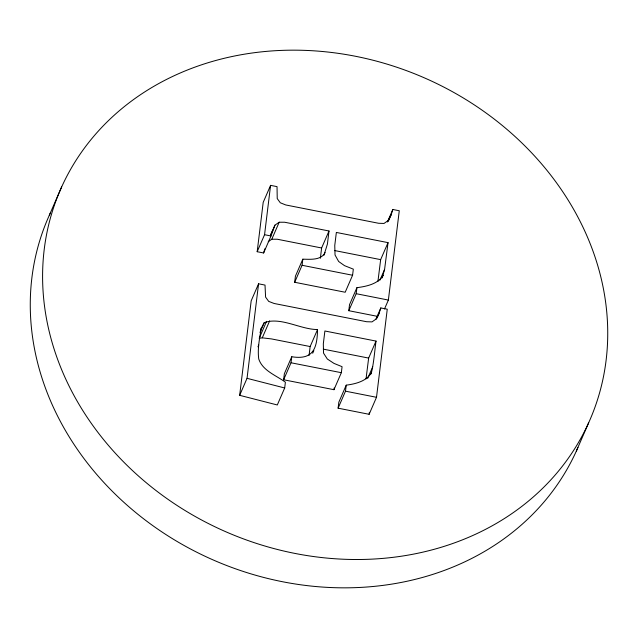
<?xml version="1.0" encoding="UTF-8"?>
<svg xmlns="http://www.w3.org/2000/svg" width="638" height="638" viewBox="0 0 638 638"><rect width="100%" height="100%" fill="white"/><g stroke="black" fill="none" stroke-linecap="round" stroke-linejoin="round"><path stroke-width="0.96" d="M261.325 327.9C259.642 338.14 257.345 348.571 258.741 358.987C262.625 370.766 276.174 375.383 285.393 382.202L284.684 387.976L277.299 404.971L239.657 395.321L251.189 300.809L258.573 283.814L265.017 285.082L265.591 297.109L268.694 301.383L274.101 303.473L366.603 321.727L372.01 321.887L376.229 318.944L379.02 313.537L380.822 307.939L387.258 309.207L376.508 397.299L369.123 414.301L338.108 408.176L338.842 402.163L346.227 385.169C355.478 383.932 366.499 381.349 371.436 372.64C373.924 362.288 374.57 351.61 376.029 341.091L324.886 330.994L323.322 343.834L323.53 353.117L327.318 359.003L333.977 363.397L342.08 366.683L341.346 372.696L333.953 389.69L283.623 379.762L284.357 373.74L291.749 356.746C313.154 360.199 317.158 348.571 317.541 329.543C300.522 329.551 280.943 316.631 264.236 322.645L260.543 329.694M323.945 255.296L327.414 244.067L329.009 230.996L284.66 222.239L279.181 222.231L274.922 225.166L271.006 235.98L263.614 252.975L257.178 251.707L263.199 202.358L270.584 185.363L277.028 186.639L277.235 198.593L280.305 202.772L285.744 204.958L378.613 223.276L384.02 223.444L388.239 220.493L391.03 215.094L392.833 209.487L399.268 210.755L388.375 300.059L384.483 309.007M239.657 395.321L247.042 378.326L258.573 283.814M257.178 251.707L264.563 234.712L270.584 185.363M382.154 277.921L384.586 269.443L388.04 242.639L336.354 232.439L334.759 245.518L335.038 255.025L338.658 261.492L344.512 265.647L353.324 269.148L352.583 275.249L345.19 292.244L294.676 282.275L295.426 276.174L302.811 259.18C310.371 259.259 320.89 260.527 325.117 252.616M294.676 282.275L302.069 265.28L302.811 259.18M283.623 379.762L291.016 362.767L291.749 356.746M320.364 258.262L321.616 247.991L329.009 230.996M309.063 355.43L310.148 346.546L317.541 329.543M333.953 389.69L334.16 387.976M377.082 316.281L348.795 310.698L349.528 304.685L356.913 287.69C366.475 286.39 377.975 284.117 383.326 275.233M348.795 310.698L356.179 293.703L356.913 287.69M338.108 408.176L345.493 391.182L346.227 385.169M376.029 341.091L368.644 358.085L366.029 378.908M388.04 242.639L380.655 259.634L377.903 281.621M369.123 414.301L369.362 412.339M263.614 252.975L264.858 248.756M49.317 215.277L61.639 186.958M270.799 234.553L272.745 230.079M270.648 235.007L274.922 225.166M268.247 241.674L271.796 239.226L279.181 222.231M259.961 332.486L264.236 322.645M266.58 321.321L259.195 338.315L262.274 337.837L271.517 338.922L310.148 346.546M257.943 346.841L258.717 345.054M262.274 337.837L269.659 320.842M312.692 353.237L313.864 350.557M387.386 222.008L392.833 209.487M388.311 221.354L391.03 215.094M379.921 280.178L384.586 269.443M375.766 319.566L380.822 307.939M377.074 318.011L379.02 313.537M367.655 378.438L372.712 366.81M370.662 374.426L371.436 372.64M576.361 451.042L588.683 422.723A288.695 247.719 23.5 0 0 281.733 50.394A288.695 247.719 23.5 0 0 105.063 441.4A288.695 247.719 23.5 0 0 588.683 422.723M271.796 239.226L277.275 239.234L321.616 247.991M264.563 234.712L271.006 235.98M334.814 250.59L380.655 259.634M302.069 265.28L352.583 275.249M356.179 293.703L388.375 300.059M323.283 349.138L368.644 358.085M291.016 362.767L341.346 372.696M345.493 391.182L376.508 397.299M247.042 378.326L284.684 387.976M577.932 447.485A288.695 247.719 23.5 0 1 211.353 559.143A288.695 247.719 23.5 0 1 50.538 212.629"/></g></svg>
